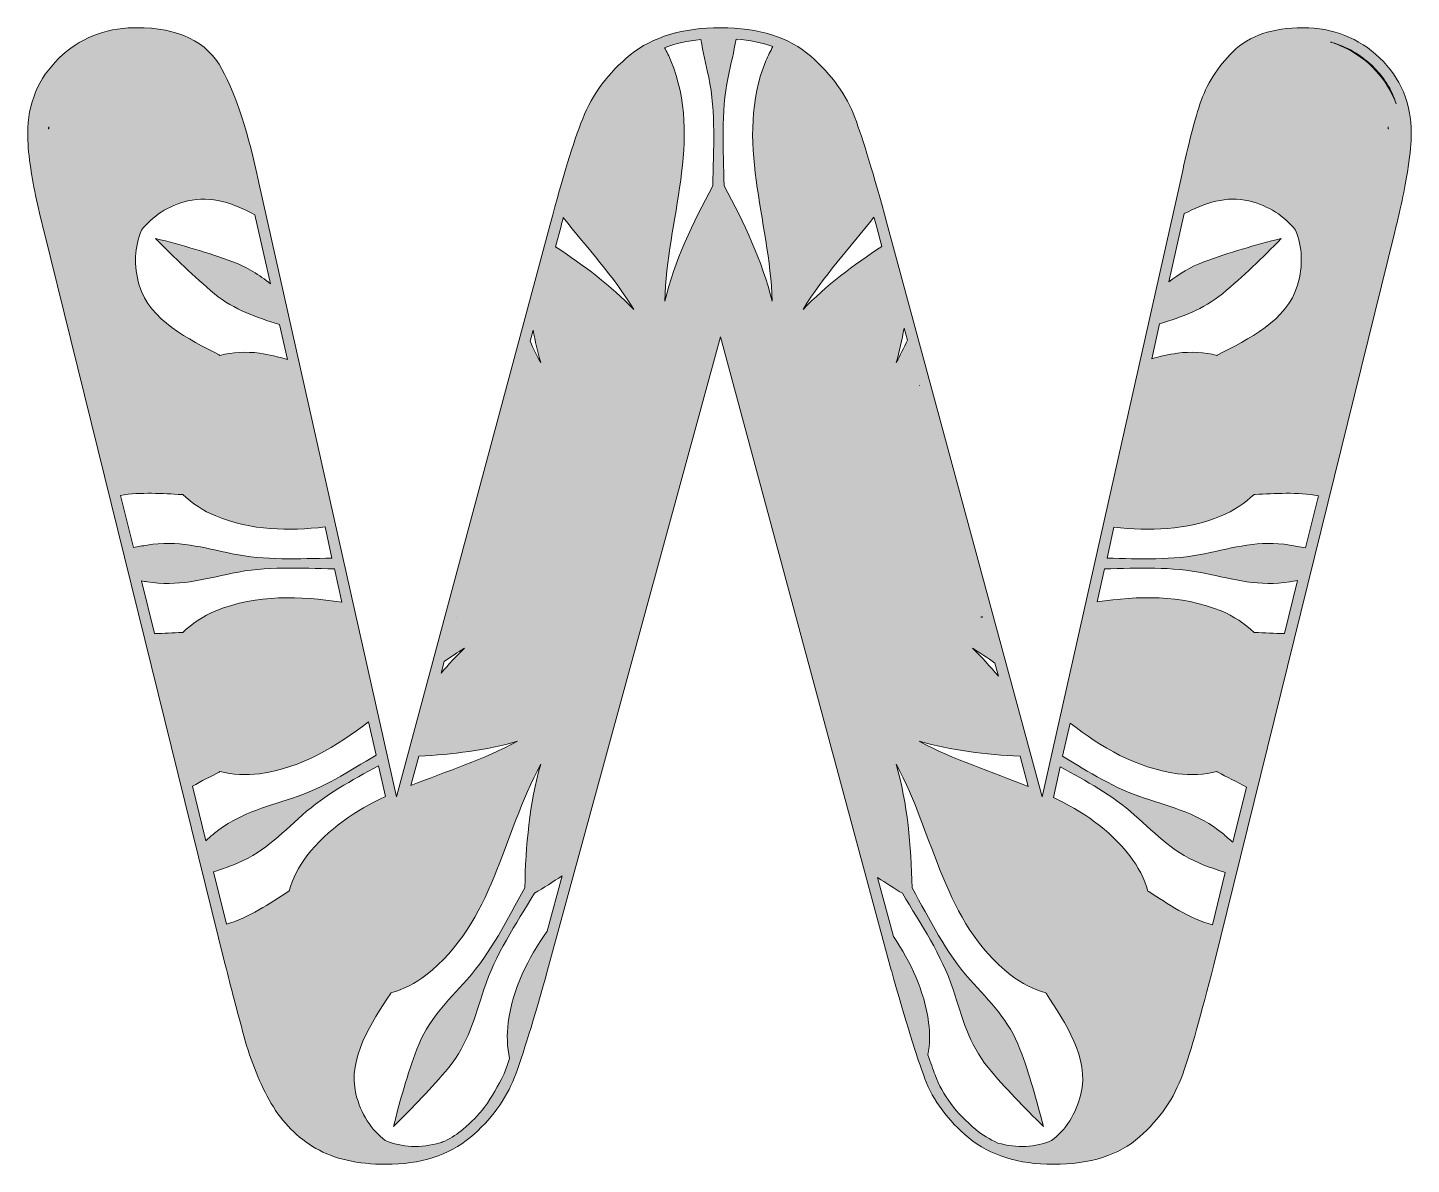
# Model space of a CAD drawing. Extents: x 43 to 2536, y -3058 to -41.
# Drawn here: x 1602.7 to 2017.3, y -1460.2 to -1119.8 of the extents above; entities that cross this region are included whole.
import ezdxf

# ---------------------------------------------------------------- set-up
doc = ezdxf.new("R2010")
doc.units = 0
doc.header["$MEASUREMENT"] = 0
doc.layers.add('Layer 1', color=7, linetype='Continuous', lineweight=0)

msp = doc.modelspace()

# ---------------------------------------------------------------- hatches: boundary and pattern name
at = {"layer": 'Layer 1', "true_color": 0x04878f, "transparency": 33554687}
h = msp.add_hatch(color=136, dxfattribs=at)
h.dxf.hatch_style = 2
edge = h.paths.add_edge_path()
edge.add_spline(control_points=[(1996.26, -1125.3), (1995.21, -1124.82), (1994.15, -1124.43), (1993.08, -1124.11), (1993.14, -1124.12), (1993.19, -1124.13), (1993.25, -1124.15), (1993.28, -1124.16), (1993.32, -1124.17), (1993.36, -1124.18), (1997.89, -1125.46), (2001.95, -1127.78), (2005.49, -1131.15), (2008.99, -1134.47), (2011.39, -1138.24), (2012.72, -1142.55), (2009.88, -1135.31), (2004.82, -1129.18), (1996.26, -1125.3)], knot_values=[0, 0, 0, 0, 1, 1, 1, 2, 2, 2, 3, 3, 3, 4, 4, 4, 5, 5, 5, 6, 6, 6, 6], degree=3, periodic=0)
edge = h.paths.add_edge_path()
edge.add_spline(control_points=[(2010.29, -1149.51), (2010.33, -1149.7), (2010.38, -1149.9), (2010.43, -1150.09), (2010.38, -1150.08), (2010.35, -1150.05), (2010.32, -1150.04), (2010.31, -1149.86), (2010.3, -1149.68), (2010.29, -1149.51)], knot_values=[0, 0, 0, 0, 1, 1, 1, 2, 2, 2, 3, 3, 3, 3], degree=3, periodic=0)
edge = h.paths.add_edge_path()
edge.add_spline(control_points=[(1955.13, -1189.92), (1951.11, -1191.42), (1947.76, -1193.51), (1944.64, -1195.91), (1944.64, -1195.91), (1949.23, -1175.48), (1949.23, -1175.48), (1955.34, -1172.26), (1961.97, -1170.05), (1968.61, -1171.67), (1974.53, -1173.12), (1979.3, -1176.21), (1982.55, -1180.45), (1984.6, -1185.39), (1984.89, -1191.06), (1983.18, -1196.91), (1980.07, -1207.53), (1968.28, -1213.16), (1959.25, -1217.75), (1959.14, -1217.79), (1959.1, -1217.87), (1959.01, -1217.93), (1955.24, -1216.99), (1951.23, -1216.74), (1947.2, -1217.28), (1944.52, -1217.65), (1941.95, -1218.24), (1939.47, -1218.98), (1939.47, -1218.98), (1941.82, -1208.5), (1941.82, -1208.5), (1948.57, -1206.35), (1954.85, -1204.23), (1960.64, -1199.46), (1966.86, -1194.34), (1972.64, -1188.71), (1978.27, -1182.91), (1970.44, -1184.91), (1962.68, -1187.09), (1955.13, -1189.92)], knot_values=[0, 0, 0, 0, 1, 1, 1, 2, 2, 2, 3, 3, 3, 4, 4, 4, 5, 5, 5, 6, 6, 6, 7, 7, 7, 8, 8, 8, 9, 9, 9, 10, 10, 10, 11, 11, 11, 12, 12, 12, 13, 13, 13, 13], degree=3, periodic=0)
edge = h.paths.add_edge_path()
edge.add_spline(control_points=[(1980.82, -1274.75), (1971.78, -1273.24), (1964.09, -1275.51), (1955.34, -1277.33), (1945.65, -1279.35), (1935.89, -1278.87), (1926.09, -1278.65), (1926.09, -1278.65), (1928.16, -1269.39), (1928.16, -1269.39), (1938.92, -1270.55), (1949.62, -1270.36), (1960.25, -1266.03), (1964.04, -1264.5), (1967.37, -1262.25), (1970.17, -1259.56), (1970.28, -1259.57), (1970.35, -1259.61), (1970.46, -1259.61), (1976.32, -1259.29), (1983.16, -1258.83), (1989.43, -1259.97), (1989.43, -1259.97), (1985.56, -1275.62), (1985.56, -1275.62), (1983.98, -1275.31), (1982.4, -1275.01), (1980.82, -1274.75)], knot_values=[0, 0, 0, 0, 1, 1, 1, 2, 2, 2, 3, 3, 3, 4, 4, 4, 5, 5, 5, 6, 6, 6, 7, 7, 7, 8, 8, 8, 9, 9, 9, 9], degree=3, periodic=0)
edge = h.paths.add_edge_path()
edge.add_spline(control_points=[(1970.46, -1300.9), (1970.35, -1300.9), (1970.28, -1300.94), (1970.17, -1300.95), (1967.37, -1298.26), (1964.04, -1296.01), (1960.25, -1294.48), (1947.97, -1289.47), (1935.59, -1290), (1923.15, -1291.74), (1923.15, -1291.74), (1925.36, -1281.88), (1925.36, -1281.88), (1935.41, -1281.66), (1945.41, -1281.11), (1955.34, -1283.18), (1964.09, -1285), (1971.78, -1287.27), (1980.82, -1285.76), (1981.6, -1285.63), (1982.38, -1285.49), (1983.15, -1285.35), (1983.15, -1285.35), (1979.22, -1301.26), (1979.22, -1301.26), (1976.19, -1301.22), (1973.22, -1301.05), (1970.46, -1300.9)], knot_values=[0, 0, 0, 0, 1, 1, 1, 2, 2, 2, 3, 3, 3, 4, 4, 4, 5, 5, 5, 6, 6, 6, 7, 7, 7, 8, 8, 8, 9, 9, 9, 9], degree=3, periodic=0)
edge = h.paths.add_edge_path()
edge.add_spline(control_points=[(1960.64, -1361.05), (1953.57, -1355.23), (1945.78, -1353.35), (1937.29, -1350.55), (1928.44, -1347.63), (1920.66, -1342.78), (1912.78, -1337.97), (1912.78, -1337.97), (1915.01, -1328.06), (1915.01, -1328.06), (1924.52, -1335.35), (1934.63, -1341.49), (1947.2, -1343.22), (1951.23, -1343.77), (1955.24, -1343.52), (1959.01, -1342.58), (1959.1, -1342.64), (1959.14, -1342.72), (1959.25, -1342.76), (1961.97, -1344.14), (1964.93, -1345.62), (1967.84, -1347.3), (1967.84, -1347.3), (1963.77, -1363.74), (1963.77, -1363.74), (1962.74, -1362.83), (1961.7, -1361.93), (1960.64, -1361.05)], knot_values=[0, 0, 0, 0, 1, 1, 1, 2, 2, 2, 3, 3, 3, 4, 4, 4, 5, 5, 5, 6, 6, 6, 7, 7, 7, 8, 8, 8, 9, 9, 9, 9], degree=3, periodic=0)
edge = h.paths.add_edge_path()
edge.add_spline(control_points=[(1938.6, -1378.52), (1938.5, -1378.46), (1938.4, -1378.42), (1938.31, -1378.37), (1937.23, -1374.66), (1935.46, -1371.07), (1932.97, -1367.86), (1926.68, -1359.76), (1918.69, -1354.49), (1910.01, -1350.33), (1910.01, -1350.33), (1912.07, -1341.15), (1912.07, -1341.15), (1919.88, -1345.4), (1927.66, -1349.63), (1934.36, -1355.62), (1941.02, -1361.56), (1946.55, -1367.38), (1955.13, -1370.59), (1957.25, -1371.38), (1959.38, -1372.12), (1961.53, -1372.82), (1961.53, -1372.82), (1957.66, -1388.48), (1957.66, -1388.48), (1950.76, -1386.61), (1944.18, -1382.16), (1938.6, -1378.52)], knot_values=[0, 0, 0, 0, 1, 1, 1, 2, 2, 2, 3, 3, 3, 4, 4, 4, 5, 5, 5, 6, 6, 6, 7, 7, 7, 8, 8, 8, 9, 9, 9, 9], degree=3, periodic=0)
edge = h.paths.add_edge_path()
edge.add_spline(control_points=[(1864.78, -1379.04), (1870.38, -1388.43), (1876.52, -1397.4), (1879.98, -1407.86), (1882.77, -1416.35), (1884.66, -1424.14), (1890.48, -1431.21), (1895.6, -1437.43), (1901.23, -1443.21), (1907.03, -1448.85), (1905.03, -1441.01), (1902.84, -1433.25), (1900.02, -1425.7), (1896.81, -1417.12), (1890.99, -1411.59), (1885.05, -1404.93), (1877.71, -1396.72), (1873.02, -1386.9), (1867.68, -1377.37), (1867.43, -1364.87), (1866.29, -1352.14), (1862.94, -1340.41), (1874.49, -1361.68), (1877.1, -1387.87), (1897.29, -1403.54), (1900.49, -1406.03), (1904.08, -1407.8), (1907.8, -1408.88), (1907.85, -1408.97), (1907.89, -1409.07), (1907.95, -1409.17), (1913.48, -1417.66), (1920.89, -1428.43), (1918.27, -1439.18), (1916.81, -1445.11), (1913.73, -1449.87), (1909.48, -1453.12), (1904.66, -1455.13), (1899.13, -1455.44), (1893.42, -1453.85), (1890.97, -1452.77), (1888.75, -1451.42), (1886.77, -1449.78), (1880.93, -1444.94), (1876.84, -1439.45), (1874.58, -1433.44), (1873.94, -1431.76), (1873.24, -1429.74), (1872.46, -1427.4), (1873.01, -1424.28), (1873.1, -1421.03), (1872.65, -1417.77), (1871.31, -1407.99), (1867.28, -1399.7), (1862.13, -1392.02), (1862.13, -1392.02), (1857.37, -1374.36), (1857.37, -1374.36), (1859.81, -1375.97), (1862.29, -1377.53), (1864.78, -1379.04)], knot_values=[0, 0, 0, 0, 1, 1, 1, 2, 2, 2, 3, 3, 3, 4, 4, 4, 5, 5, 5, 6, 6, 6, 7, 7, 7, 8, 8, 8, 9, 9, 9, 10, 10, 10, 11, 11, 11, 12, 12, 12, 13, 13, 13, 14, 14, 14, 15, 15, 15, 16, 16, 16, 17, 17, 17, 18, 18, 18, 19, 19, 19, 20, 20, 20, 20], degree=3, periodic=0)
edge = h.paths.add_edge_path()
edge.add_spline(control_points=[(1749.53, -1333.51), (1739.43, -1338.99), (1728.22, -1342.47), (1717.56, -1346.76), (1717.56, -1346.76), (1719.91, -1337.98), (1719.91, -1337.98), (1730.01, -1337.46), (1740.09, -1336.21), (1749.53, -1333.51)], knot_values=[0, 0, 0, 0, 1, 1, 1, 2, 2, 2, 3, 3, 3, 3], degree=3, periodic=0)
edge = h.paths.add_edge_path()
edge.add_spline(control_points=[(1756.43, -1220.1), (1755.29, -1218.01), (1754.25, -1215.88), (1753.27, -1213.72), (1753.27, -1213.72), (1754.17, -1210.34), (1754.17, -1210.34), (1754.78, -1213.65), (1755.52, -1216.91), (1756.43, -1220.1)], knot_values=[0, 0, 0, 0, 1, 1, 1, 2, 2, 2, 3, 3, 3, 3], degree=3, periodic=0)
edge = h.paths.add_edge_path()
edge.add_spline(control_points=[(1806.76, -1134.6), (1809, -1145.38), (1808.16, -1156.23), (1808.01, -1167.15), (1801.96, -1178.15), (1796.56, -1189.8), (1793.6, -1201.68), (1794.19, -1177.44), (1805.12, -1153.4), (1795.46, -1129.69), (1794.91, -1128.33), (1794.26, -1127.03), (1793.54, -1125.79), (1796.79, -1124.55), (1800.43, -1123.72), (1804.43, -1123.32), (1805.05, -1127.01), (1805.95, -1130.7), (1806.76, -1134.6)], knot_values=[0, 0, 0, 0, 1, 1, 1, 2, 2, 2, 3, 3, 3, 4, 4, 4, 5, 5, 5, 6, 6, 6, 6], degree=3, periodic=0)
edge = h.paths.add_edge_path()
edge.add_spline(control_points=[(1825.77, -1201.68), (1822.81, -1189.8), (1817.41, -1178.15), (1811.35, -1167.15), (1811.2, -1156.23), (1810.36, -1145.38), (1812.6, -1134.6), (1813.42, -1130.66), (1814.33, -1126.94), (1814.95, -1123.21), (1819.04, -1123.53), (1822.74, -1124.28), (1826.02, -1125.46), (1825.22, -1126.8), (1824.51, -1128.21), (1823.91, -1129.69), (1814.24, -1153.4), (1825.17, -1177.44), (1825.77, -1201.68)], knot_values=[0, 0, 0, 0, 1, 1, 1, 2, 2, 2, 3, 3, 3, 4, 4, 4, 5, 5, 5, 6, 6, 6, 6], degree=3, periodic=0)
edge = h.paths.add_edge_path()
edge.add_spline(control_points=[(1865.3, -1209.76), (1865.3, -1209.76), (1866.27, -1213.34), (1866.27, -1213.34), (1865.23, -1215.64), (1864.14, -1217.89), (1862.94, -1220.1), (1863.91, -1216.73), (1864.67, -1213.26), (1865.3, -1209.76)], knot_values=[0, 0, 0, 0, 1, 1, 1, 2, 2, 2, 3, 3, 3, 3], degree=3, periodic=0)
edge = h.paths.add_edge_path()
edge.add_spline(control_points=[(1900.05, -1338.01), (1900.05, -1338.01), (1902.49, -1347.03), (1902.49, -1347.03), (1891.62, -1342.61), (1880.15, -1339.11), (1869.84, -1333.51), (1879.46, -1336.26), (1889.75, -1337.51), (1900.05, -1338.01)], knot_values=[0, 0, 0, 0, 1, 1, 1, 2, 2, 2, 3, 3, 3, 3], degree=3, periodic=0)
edge = h.paths.add_edge_path()
edge.add_spline(control_points=[(1893.55, -1314.05), (1891.08, -1311.08), (1888.5, -1308.24), (1885.77, -1305.61), (1888.07, -1307.01), (1890.3, -1308.53), (1892.49, -1310.11), (1892.49, -1310.11), (1893.55, -1314.05), (1893.55, -1314.05)], knot_values=[0, 0, 0, 0, 1, 1, 1, 2, 2, 2, 3, 3, 3, 3], degree=3, periodic=0)
edge = h.paths.add_edge_path()
edge.add_spline(control_points=[(1888.75, -1296.32), (1888.59, -1296.32), (1888.42, -1296.33), (1888.26, -1296.34), (1888.41, -1296.3), (1888.57, -1296.25), (1888.72, -1296.22), (1888.72, -1296.22), (1888.75, -1296.32), (1888.75, -1296.32)], knot_values=[0, 0, 0, 0, 1, 1, 1, 2, 2, 2, 3, 3, 3, 3], degree=3, periodic=0)
edge = h.paths.add_edge_path()
edge.add_spline(control_points=[(1869.96, -1226.97), (1869.92, -1226.98), (1869.88, -1226.99), (1869.84, -1227), (1869.88, -1226.98), (1869.92, -1226.96), (1869.95, -1226.94), (1869.95, -1226.94), (1869.96, -1226.97), (1869.96, -1226.97)], knot_values=[0, 0, 0, 0, 1, 1, 1, 2, 2, 2, 3, 3, 3, 3], degree=3, periodic=0)
edge = h.paths.add_edge_path()
edge.add_spline(control_points=[(1857.02, -1179.22), (1857.02, -1179.22), (1858.67, -1185.3), (1858.67, -1185.3), (1850.11, -1190.85), (1841.92, -1197.03), (1835.04, -1204.17), (1841.07, -1194.28), (1849.13, -1185.61), (1856.28, -1176.49), (1856.52, -1177.38), (1856.77, -1178.29), (1857.02, -1179.22)], knot_values=[0, 0, 0, 0, 1, 1, 1, 2, 2, 2, 3, 3, 3, 4, 4, 4, 4], degree=3, periodic=0)
edge = h.paths.add_edge_path()
edge.add_spline(control_points=[(1763.2, -1176.64), (1770.32, -1185.71), (1778.32, -1194.33), (1784.33, -1204.17), (1777.5, -1197.08), (1769.37, -1190.93), (1760.86, -1185.41), (1760.86, -1185.41), (1762.53, -1179.2), (1762.53, -1179.2), (1762.76, -1178.33), (1762.98, -1177.48), (1763.2, -1176.64)], knot_values=[0, 0, 0, 0, 1, 1, 1, 2, 2, 2, 3, 3, 3, 4, 4, 4, 4], degree=3, periodic=0)
edge = h.paths.add_edge_path()
edge.add_spline(control_points=[(1731.09, -1296.33), (1731.1, -1296.33), (1731.1, -1296.33), (1731.11, -1296.34), (1731.1, -1296.34), (1731.09, -1296.34), (1731.09, -1296.34), (1731.09, -1296.34), (1731.09, -1296.33), (1731.09, -1296.33)], knot_values=[0, 0, 0, 0, 1, 1, 1, 2, 2, 2, 3, 3, 3, 3], degree=3, periodic=0)
edge = h.paths.add_edge_path()
edge.add_spline(control_points=[(1727.51, -1309.65), (1729.5, -1308.24), (1731.52, -1306.87), (1733.6, -1305.61), (1731.15, -1307.97), (1728.82, -1310.49), (1726.58, -1313.12), (1726.58, -1313.12), (1727.51, -1309.65), (1727.51, -1309.65)], knot_values=[0, 0, 0, 0, 1, 1, 1, 2, 2, 2, 3, 3, 3, 3], degree=3, periodic=0)
edge = h.paths.add_edge_path()
edge.add_spline(control_points=[(1664.23, -1370.59), (1672.81, -1367.38), (1678.34, -1361.56), (1685.01, -1355.62), (1691.87, -1349.49), (1699.86, -1345.2), (1707.86, -1340.85), (1707.86, -1340.85), (1709.92, -1350.06), (1709.92, -1350.06), (1701.02, -1354.26), (1692.82, -1359.58), (1686.4, -1367.86), (1683.91, -1371.07), (1682.14, -1374.66), (1681.06, -1378.37), (1680.96, -1378.42), (1680.87, -1378.46), (1680.77, -1378.52), (1675.34, -1382.06), (1668.98, -1386.35), (1662.3, -1388.31), (1662.3, -1388.31), (1658.42, -1372.63), (1658.42, -1372.63), (1660.37, -1371.99), (1662.31, -1371.31), (1664.23, -1370.59)], knot_values=[0, 0, 0, 0, 1, 1, 1, 2, 2, 2, 3, 3, 3, 4, 4, 4, 5, 5, 5, 6, 6, 6, 7, 7, 7, 8, 8, 8, 9, 9, 9, 9], degree=3, periodic=0)
edge = h.paths.add_edge_path()
edge.add_spline(control_points=[(1660.12, -1342.76), (1660.22, -1342.72), (1660.27, -1342.64), (1660.35, -1342.58), (1664.13, -1343.52), (1668.14, -1343.77), (1672.17, -1343.22), (1684.97, -1341.46), (1695.22, -1335.12), (1704.89, -1327.65), (1704.89, -1327.65), (1707.13, -1337.63), (1707.13, -1337.63), (1699.07, -1342.55), (1691.14, -1347.56), (1682.07, -1350.55), (1673.59, -1353.35), (1665.8, -1355.23), (1658.73, -1361.05), (1657.84, -1361.78), (1656.98, -1362.54), (1656.11, -1363.29), (1656.11, -1363.29), (1652.08, -1346.98), (1652.08, -1346.98), (1654.81, -1345.44), (1657.57, -1344.05), (1660.12, -1342.76)], knot_values=[0, 0, 0, 0, 1, 1, 1, 2, 2, 2, 3, 3, 3, 4, 4, 4, 5, 5, 5, 6, 6, 6, 7, 7, 7, 8, 8, 8, 9, 9, 9, 9], degree=3, periodic=0)
edge = h.paths.add_edge_path()
edge.add_spline(control_points=[(1638.55, -1285.76), (1647.59, -1287.27), (1655.28, -1285), (1664.03, -1283.18), (1674.17, -1281.07), (1684.37, -1281.68), (1694.63, -1281.89), (1694.63, -1281.89), (1696.86, -1291.83), (1696.86, -1291.83), (1684.2, -1290.01), (1671.61, -1289.39), (1659.11, -1294.48), (1655.33, -1296.01), (1652, -1298.26), (1649.2, -1300.95), (1649.09, -1300.94), (1649.01, -1300.9), (1648.91, -1300.9), (1646.34, -1301.04), (1643.59, -1301.2), (1640.78, -1301.26), (1640.78, -1301.26), (1636.87, -1285.47), (1636.87, -1285.47), (1637.43, -1285.57), (1637.99, -1285.67), (1638.55, -1285.76)], knot_values=[0, 0, 0, 0, 1, 1, 1, 2, 2, 2, 3, 3, 3, 4, 4, 4, 5, 5, 5, 6, 6, 6, 7, 7, 7, 8, 8, 8, 9, 9, 9, 9], degree=3, periodic=0)
edge = h.paths.add_edge_path()
edge.add_spline(control_points=[(1648.91, -1259.61), (1649.01, -1259.61), (1649.09, -1259.57), (1649.2, -1259.56), (1652, -1262.25), (1655.33, -1264.5), (1659.11, -1266.03), (1669.95, -1270.44), (1680.86, -1270.56), (1691.82, -1269.32), (1691.82, -1269.32), (1693.9, -1278.63), (1693.9, -1278.63), (1683.89, -1278.85), (1673.93, -1279.39), (1664.03, -1277.33), (1655.28, -1275.51), (1647.59, -1273.24), (1638.55, -1274.75), (1637.16, -1274.98), (1635.79, -1275.23), (1634.41, -1275.5), (1634.41, -1275.5), (1630.54, -1259.85), (1630.54, -1259.85), (1636.64, -1258.85), (1643.23, -1259.3), (1648.91, -1259.61)], knot_values=[0, 0, 0, 0, 1, 1, 1, 2, 2, 2, 3, 3, 3, 4, 4, 4, 5, 5, 5, 6, 6, 6, 7, 7, 7, 8, 8, 8, 9, 9, 9, 9], degree=3, periodic=0)
edge = h.paths.add_edge_path()
edge.add_spline(control_points=[(1609.08, -1149.51), (1609.07, -1149.68), (1609.06, -1149.86), (1609.05, -1150.04), (1609.01, -1150.05), (1608.98, -1150.08), (1608.94, -1150.09), (1608.98, -1149.9), (1609.04, -1149.7), (1609.08, -1149.51)], knot_values=[0, 0, 0, 0, 1, 1, 1, 2, 2, 2, 3, 3, 3, 3], degree=3, periodic=0)
edge = h.paths.add_edge_path()
edge.add_spline(control_points=[(1658.73, -1199.46), (1664.71, -1204.38), (1671.22, -1206.49), (1678.22, -1208.72), (1678.22, -1208.72), (1680.57, -1219.18), (1680.57, -1219.18), (1677.88, -1218.34), (1675.1, -1217.69), (1672.17, -1217.28), (1668.14, -1216.74), (1664.13, -1216.99), (1660.35, -1217.93), (1660.27, -1217.87), (1660.22, -1217.79), (1660.12, -1217.75), (1651.08, -1213.16), (1639.29, -1207.53), (1636.19, -1196.91), (1634.47, -1191.06), (1634.77, -1185.39), (1636.81, -1180.45), (1640.07, -1176.21), (1644.83, -1173.12), (1650.76, -1171.67), (1657.65, -1169.99), (1664.55, -1172.43), (1670.85, -1175.86), (1670.85, -1175.86), (1675.48, -1196.5), (1675.48, -1196.5), (1672.15, -1193.85), (1668.59, -1191.55), (1664.23, -1189.92), (1656.69, -1187.09), (1648.93, -1184.91), (1641.09, -1182.91), (1646.73, -1188.71), (1652.51, -1194.34), (1658.73, -1199.46)], knot_values=[0, 0, 0, 0, 1, 1, 1, 2, 2, 2, 3, 3, 3, 4, 4, 4, 5, 5, 5, 6, 6, 6, 7, 7, 7, 8, 8, 8, 9, 9, 9, 10, 10, 10, 11, 11, 11, 12, 12, 12, 13, 13, 13, 13], degree=3, periodic=0)
edge = h.paths.add_edge_path()
edge.add_spline(control_points=[(1746.71, -1417.77), (1746.21, -1421.44), (1746.39, -1425.08), (1747.13, -1428.55), (1746.56, -1430.2), (1746.03, -1431.69), (1745.54, -1432.99), (1745.5, -1433.1), (1745.45, -1433.2), (1745.41, -1433.3), (1743.72, -1436.58), (1741.85, -1440), (1739.64, -1443.13), (1737.8, -1445.43), (1735.67, -1447.62), (1733.22, -1449.67), (1731.55, -1451.08), (1729.7, -1452.27), (1727.69, -1453.27), (1727.25, -1453.44), (1726.81, -1453.61), (1726.34, -1453.75), (1720.49, -1455.46), (1714.82, -1455.17), (1709.88, -1453.12), (1705.64, -1449.87), (1702.55, -1445.11), (1701.1, -1439.18), (1698.48, -1428.43), (1705.88, -1417.66), (1711.41, -1409.17), (1711.48, -1409.07), (1711.52, -1408.97), (1711.56, -1408.88), (1715.28, -1407.8), (1718.87, -1406.03), (1722.07, -1403.54), (1742.26, -1387.87), (1744.88, -1361.68), (1756.43, -1340.41), (1753.07, -1352.14), (1751.94, -1364.87), (1751.68, -1377.37), (1746.35, -1386.9), (1741.66, -1396.72), (1734.32, -1404.93), (1728.38, -1411.59), (1722.56, -1417.12), (1719.35, -1425.7), (1716.52, -1433.25), (1714.33, -1441.01), (1712.34, -1448.85), (1718.14, -1443.21), (1723.77, -1437.43), (1728.89, -1431.21), (1734.71, -1424.14), (1736.59, -1416.35), (1739.38, -1407.86), (1742.84, -1397.4), (1748.99, -1388.43), (1754.58, -1379.04), (1757.37, -1377.35), (1760.14, -1375.6), (1762.87, -1373.79), (1762.87, -1373.79), (1758.33, -1390.42), (1758.33, -1390.42), (1752.65, -1398.55), (1748.15, -1407.31), (1746.71, -1417.77)], knot_values=[0, 0, 0, 0, 1, 1, 1, 2, 2, 2, 3, 3, 3, 4, 4, 4, 5, 5, 5, 6, 6, 6, 7, 7, 7, 8, 8, 8, 9, 9, 9, 10, 10, 10, 11, 11, 11, 12, 12, 12, 13, 13, 13, 14, 14, 14, 15, 15, 15, 16, 16, 16, 17, 17, 17, 18, 18, 18, 19, 19, 19, 20, 20, 20, 21, 21, 21, 22, 22, 22, 23, 23, 23, 23], degree=3, periodic=0)
edge = h.paths.add_edge_path()
edge.add_spline(control_points=[(2007.74, -1128.79), (2001.49, -1122.86), (1993.8, -1119.82), (1984.88, -1119.78), (1984.88, -1119.78), (1984.71, -1119.78), (1984.71, -1119.78), (1975.71, -1119.78), (1968.7, -1122.18), (1963.88, -1126.92), (1959.19, -1131.53), (1955.84, -1136.84), (1953.92, -1142.69), (1952.05, -1148.35), (1950.06, -1156.27), (1947.98, -1166.2), (1947.98, -1166.2), (1906.71, -1350.18), (1906.71, -1350.18), (1906.71, -1350.18), (1860.16, -1178.37), (1860.16, -1178.37), (1856.18, -1163.73), (1852.94, -1153.06), (1850.55, -1146.64), (1848.1, -1140.04), (1843.65, -1133.87), (1837.32, -1128.3), (1830.89, -1122.65), (1821.8, -1119.78), (1810.33, -1119.78), (1799.02, -1119.78), (1789.93, -1122.52), (1783.28, -1127.93), (1776.72, -1133.28), (1771.91, -1139.72), (1769.01, -1147.05), (1766.18, -1154.19), (1762.94, -1164.72), (1759.38, -1178.37), (1759.38, -1178.37), (1713.28, -1350.15), (1713.28, -1350.15), (1713.28, -1350.15), (1672.03, -1166.22), (1672.03, -1166.22), (1668.9, -1151.46), (1665.17, -1140.03), (1660.96, -1132.2), (1656.52, -1123.96), (1647.89, -1119.78), (1635.29, -1119.78), (1635.02, -1119.78), (1634.75, -1119.78), (1634.48, -1119.79), (1625.68, -1119.97), (1618.16, -1123.03), (1612.13, -1128.92), (1605.9, -1134.99), (1602.75, -1142.56), (1602.75, -1151.43), (1602.75, -1154.08), (1603, -1157.2), (1603.51, -1160.8), (1604.29, -1166.41), (1605.68, -1173.16), (1607.68, -1180.96), (1607.68, -1180.96), (1661.96, -1400.49), (1661.96, -1400.49), (1663.59, -1407.03), (1665.46, -1414.19), (1667.53, -1421.76), (1669.63, -1429.5), (1672.38, -1436.29), (1675.7, -1441.96), (1679.09, -1447.74), (1683.59, -1452.28), (1689.08, -1455.44), (1694.57, -1458.61), (1701.62, -1460.22), (1710.03, -1460.22), (1720.45, -1460.22), (1728.96, -1457.5), (1735.31, -1452.16), (1741.58, -1446.88), (1746.04, -1440.83), (1748.58, -1434.15), (1751.03, -1427.69), (1754.37, -1416.9), (1758.52, -1402.08), (1758.52, -1402.08), (1810.33, -1212.36), (1810.33, -1212.36), (1810.33, -1212.36), (1861.47, -1402.07), (1861.47, -1402.07), (1861.47, -1402.07), (1861.48, -1402.1), (1861.48, -1402.1), (1865.77, -1417.34), (1869.15, -1428.28), (1871.53, -1434.58), (1873.99, -1441.13), (1878.42, -1447.09), (1884.69, -1452.28), (1891.05, -1457.54), (1899.55, -1460.22), (1909.97, -1460.22), (1921.01, -1460.22), (1929.71, -1457.46), (1935.85, -1452.02), (1941.89, -1446.67), (1946.23, -1440.35), (1948.76, -1433.23), (1951.21, -1426.32), (1954.33, -1415.3), (1958.04, -1400.49), (1958.04, -1400.49), (2012.31, -1180.95), (2012.31, -1180.95), (2014.19, -1173.23), (2015.53, -1166.77), (2016.33, -1161.49), (2016.95, -1157.47), (2017.25, -1154.14), (2017.25, -1151.43), (2017.25, -1142.42), (2014.05, -1134.8), (2007.74, -1128.79)], knot_values=[0, 0, 0, 0, 1, 1, 1, 2, 2, 2, 3, 3, 3, 4, 4, 4, 5, 5, 5, 6, 6, 6, 7, 7, 7, 8, 8, 8, 9, 9, 9, 10, 10, 10, 11, 11, 11, 12, 12, 12, 13, 13, 13, 14, 14, 14, 15, 15, 15, 16, 16, 16, 17, 17, 17, 18, 18, 18, 19, 19, 19, 20, 20, 20, 21, 21, 21, 22, 22, 22, 23, 23, 23, 24, 24, 24, 25, 25, 25, 26, 26, 26, 27, 27, 27, 28, 28, 28, 29, 29, 29, 30, 30, 30, 31, 31, 31, 32, 32, 32, 33, 33, 33, 34, 34, 34, 35, 35, 35, 36, 36, 36, 37, 37, 37, 38, 38, 38, 39, 39, 39, 40, 40, 40, 41, 41, 41, 42, 42, 42, 43, 43, 43, 43], degree=3, periodic=0)

# ---------------------------------------------------------------- linework, layer by layer
at = {"layer": 'Layer 1'}
for points, knots in [([(2007.74, -1128.79), (2001.49, -1122.86), (1993.8, -1119.82), (1984.88, -1119.78), (1984.88, -1119.78), (1984.71, -1119.78), (1984.71, -1119.78), (1975.71, -1119.78), (1968.7, -1122.18), (1963.88, -1126.92), (1959.19, -1131.53), (1955.84, -1136.84), (1953.92, -1142.69), (1952.05, -1148.35), (1950.06, -1156.27), (1947.98, -1166.2), (1947.98, -1166.2), (1906.71, -1350.18), (1906.71, -1350.18), (1906.71, -1350.18), (1860.16, -1178.37), (1860.16, -1178.37), (1856.18, -1163.73), (1852.94, -1153.06), (1850.55, -1146.64), (1848.1, -1140.04), (1843.65, -1133.87), (1837.32, -1128.3), (1830.89, -1122.65), (1821.8, -1119.78), (1810.33, -1119.78), (1799.02, -1119.78), (1789.93, -1122.52), (1783.28, -1127.93), (1776.72, -1133.28), (1771.91, -1139.72), (1769.01, -1147.05), (1766.18, -1154.19), (1762.94, -1164.72), (1759.38, -1178.37), (1759.38, -1178.37), (1713.28, -1350.15), (1713.28, -1350.15), (1713.28, -1350.15), (1672.03, -1166.22), (1672.03, -1166.22), (1668.9, -1151.46), (1665.17, -1140.03), (1660.96, -1132.2), (1656.52, -1123.96), (1647.89, -1119.78), (1635.29, -1119.78), (1635.02, -1119.78), (1634.75, -1119.78), (1634.48, -1119.79), (1625.68, -1119.97), (1618.16, -1123.03), (1612.13, -1128.92), (1605.9, -1134.99), (1602.75, -1142.56), (1602.75, -1151.43), (1602.75, -1154.08), (1603, -1157.2), (1603.51, -1160.8), (1604.29, -1166.41), (1605.68, -1173.16), (1607.68, -1180.96), (1607.68, -1180.96), (1661.96, -1400.49), (1661.96, -1400.49), (1663.59, -1407.03), (1665.46, -1414.19), (1667.53, -1421.76), (1669.63, -1429.5), (1672.38, -1436.29), (1675.7, -1441.96), (1679.09, -1447.74), (1683.59, -1452.28), (1689.08, -1455.44), (1694.57, -1458.61), (1701.62, -1460.22), (1710.03, -1460.22), (1720.45, -1460.22), (1728.96, -1457.5), (1735.31, -1452.16), (1741.58, -1446.88), (1746.04, -1440.83), (1748.58, -1434.15), (1751.03, -1427.69), (1754.37, -1416.9), (1758.52, -1402.08), (1758.52, -1402.08), (1810.33, -1212.36), (1810.33, -1212.36), (1810.33, -1212.36), (1861.47, -1402.07), (1861.47, -1402.07), (1861.47, -1402.07), (1861.48, -1402.1), (1861.48, -1402.1), (1865.77, -1417.34), (1869.15, -1428.28), (1871.53, -1434.58), (1873.99, -1441.13), (1878.42, -1447.09), (1884.69, -1452.28), (1891.05, -1457.54), (1899.55, -1460.22), (1909.97, -1460.22), (1921.01, -1460.22), (1929.71, -1457.46), (1935.85, -1452.02), (1941.89, -1446.67), (1946.23, -1440.35), (1948.76, -1433.23), (1951.21, -1426.32), (1954.33, -1415.3), (1958.04, -1400.49), (1958.04, -1400.49), (2012.31, -1180.95), (2012.31, -1180.95), (2014.19, -1173.23), (2015.53, -1166.77), (2016.33, -1161.49), (2016.95, -1157.47), (2017.25, -1154.14), (2017.25, -1151.43), (2017.25, -1142.42), (2014.05, -1134.8), (2007.74, -1128.79)], [0, 0, 0, 0, 1, 1, 1, 2, 2, 2, 3, 3, 3, 4, 4, 4, 5, 5, 5, 6, 6, 6, 7, 7, 7, 8, 8, 8, 9, 9, 9, 10, 10, 10, 11, 11, 11, 12, 12, 12, 13, 13, 13, 14, 14, 14, 15, 15, 15, 16, 16, 16, 17, 17, 17, 18, 18, 18, 19, 19, 19, 20, 20, 20, 21, 21, 21, 22, 22, 22, 23, 23, 23, 24, 24, 24, 25, 25, 25, 26, 26, 26, 27, 27, 27, 28, 28, 28, 29, 29, 29, 30, 30, 30, 31, 31, 31, 32, 32, 32, 33, 33, 33, 34, 34, 34, 35, 35, 35, 36, 36, 36, 37, 37, 37, 38, 38, 38, 39, 39, 39, 40, 40, 40, 41, 41, 41, 42, 42, 42, 43, 43, 43, 43]), ([(1825.77, -1201.68), (1822.81, -1189.8), (1817.41, -1178.15), (1811.35, -1167.15), (1811.2, -1156.23), (1810.36, -1145.38), (1812.6, -1134.6), (1813.42, -1130.66), (1814.33, -1126.94), (1814.95, -1123.21), (1819.04, -1123.53), (1822.74, -1124.28), (1826.02, -1125.46), (1825.22, -1126.8), (1824.51, -1128.21), (1823.91, -1129.69), (1814.24, -1153.4), (1825.17, -1177.44), (1825.77, -1201.68)], [0, 0, 0, 0, 1, 1, 1, 2, 2, 2, 3, 3, 3, 4, 4, 4, 5, 5, 5, 6, 6, 6, 6]), ([(1806.76, -1134.6), (1809, -1145.38), (1808.16, -1156.23), (1808.01, -1167.15), (1801.96, -1178.15), (1796.56, -1189.8), (1793.6, -1201.68), (1794.19, -1177.44), (1805.12, -1153.4), (1795.46, -1129.69), (1794.91, -1128.33), (1794.26, -1127.03), (1793.54, -1125.79), (1796.79, -1124.55), (1800.43, -1123.72), (1804.43, -1123.32), (1805.05, -1127.01), (1805.95, -1130.7), (1806.76, -1134.6)], [0, 0, 0, 0, 1, 1, 1, 2, 2, 2, 3, 3, 3, 4, 4, 4, 5, 5, 5, 6, 6, 6, 6]), ([(1996.26, -1125.3), (1995.21, -1124.82), (1994.15, -1124.43), (1993.08, -1124.11), (1993.14, -1124.12), (1993.19, -1124.13), (1993.25, -1124.15), (1993.28, -1124.16), (1993.32, -1124.17), (1993.36, -1124.18), (1997.89, -1125.46), (2001.95, -1127.78), (2005.49, -1131.15), (2008.99, -1134.47), (2011.39, -1138.24), (2012.72, -1142.55), (2009.88, -1135.31), (2004.82, -1129.18), (1996.26, -1125.3)], [0, 0, 0, 0, 1, 1, 1, 2, 2, 2, 3, 3, 3, 4, 4, 4, 5, 5, 5, 6, 6, 6, 6]), ([(1609.08, -1149.51), (1609.07, -1149.68), (1609.06, -1149.86), (1609.05, -1150.04), (1609.01, -1150.05), (1608.98, -1150.08), (1608.94, -1150.09), (1608.98, -1149.9), (1609.04, -1149.7), (1609.08, -1149.51)], [0, 0, 0, 0, 1, 1, 1, 2, 2, 2, 3, 3, 3, 3]), ([(2010.29, -1149.51), (2010.33, -1149.7), (2010.38, -1149.9), (2010.43, -1150.09), (2010.38, -1150.08), (2010.35, -1150.05), (2010.32, -1150.04), (2010.31, -1149.86), (2010.3, -1149.68), (2010.29, -1149.51)], [0, 0, 0, 0, 1, 1, 1, 2, 2, 2, 3, 3, 3, 3]), ([(1658.73, -1199.46), (1664.71, -1204.38), (1671.22, -1206.49), (1678.22, -1208.72), (1678.22, -1208.72), (1680.57, -1219.18), (1680.57, -1219.18), (1677.88, -1218.34), (1675.1, -1217.69), (1672.17, -1217.28), (1668.14, -1216.74), (1664.13, -1216.99), (1660.35, -1217.93), (1660.27, -1217.87), (1660.22, -1217.79), (1660.12, -1217.75), (1651.08, -1213.16), (1639.29, -1207.53), (1636.19, -1196.91), (1634.47, -1191.06), (1634.77, -1185.39), (1636.81, -1180.45), (1640.07, -1176.21), (1644.83, -1173.12), (1650.76, -1171.67), (1657.65, -1169.99), (1664.55, -1172.43), (1670.85, -1175.86), (1670.85, -1175.86), (1675.48, -1196.5), (1675.48, -1196.5), (1672.15, -1193.85), (1668.59, -1191.55), (1664.23, -1189.92), (1656.69, -1187.09), (1648.93, -1184.91), (1641.09, -1182.91), (1646.73, -1188.71), (1652.51, -1194.34), (1658.73, -1199.46)], [0, 0, 0, 0, 1, 1, 1, 2, 2, 2, 3, 3, 3, 4, 4, 4, 5, 5, 5, 6, 6, 6, 7, 7, 7, 8, 8, 8, 9, 9, 9, 10, 10, 10, 11, 11, 11, 12, 12, 12, 13, 13, 13, 13]), ([(1955.13, -1189.92), (1951.11, -1191.42), (1947.76, -1193.51), (1944.64, -1195.91), (1944.64, -1195.91), (1949.23, -1175.48), (1949.23, -1175.48), (1955.34, -1172.26), (1961.97, -1170.05), (1968.61, -1171.67), (1974.53, -1173.12), (1979.3, -1176.21), (1982.55, -1180.45), (1984.6, -1185.39), (1984.89, -1191.06), (1983.18, -1196.91), (1980.07, -1207.53), (1968.28, -1213.16), (1959.25, -1217.75), (1959.14, -1217.79), (1959.1, -1217.87), (1959.01, -1217.93), (1955.24, -1216.99), (1951.23, -1216.74), (1947.2, -1217.28), (1944.52, -1217.65), (1941.95, -1218.24), (1939.47, -1218.98), (1939.47, -1218.98), (1941.82, -1208.5), (1941.82, -1208.5), (1948.57, -1206.35), (1954.85, -1204.23), (1960.64, -1199.46), (1966.86, -1194.34), (1972.64, -1188.71), (1978.27, -1182.91), (1970.44, -1184.91), (1962.68, -1187.09), (1955.13, -1189.92)], [0, 0, 0, 0, 1, 1, 1, 2, 2, 2, 3, 3, 3, 4, 4, 4, 5, 5, 5, 6, 6, 6, 7, 7, 7, 8, 8, 8, 9, 9, 9, 10, 10, 10, 11, 11, 11, 12, 12, 12, 13, 13, 13, 13]), ([(1763.2, -1176.64), (1770.32, -1185.71), (1778.32, -1194.33), (1784.33, -1204.17), (1777.5, -1197.08), (1769.37, -1190.93), (1760.86, -1185.41), (1760.86, -1185.41), (1762.53, -1179.2), (1762.53, -1179.2), (1762.76, -1178.33), (1762.98, -1177.48), (1763.2, -1176.64)], [0, 0, 0, 0, 1, 1, 1, 2, 2, 2, 3, 3, 3, 4, 4, 4, 4]), ([(1857.02, -1179.22), (1857.02, -1179.22), (1858.67, -1185.3), (1858.67, -1185.3), (1850.11, -1190.85), (1841.92, -1197.03), (1835.04, -1204.17), (1841.07, -1194.28), (1849.13, -1185.61), (1856.28, -1176.49), (1856.52, -1177.38), (1856.77, -1178.29), (1857.02, -1179.22)], [0, 0, 0, 0, 1, 1, 1, 2, 2, 2, 3, 3, 3, 4, 4, 4, 4]), ([(1865.3, -1209.76), (1865.3, -1209.76), (1866.27, -1213.34), (1866.27, -1213.34), (1865.23, -1215.64), (1864.14, -1217.89), (1862.94, -1220.1), (1863.91, -1216.73), (1864.67, -1213.26), (1865.3, -1209.76)], [0, 0, 0, 0, 1, 1, 1, 2, 2, 2, 3, 3, 3, 3]), ([(1756.43, -1220.1), (1755.29, -1218.01), (1754.25, -1215.88), (1753.27, -1213.72), (1753.27, -1213.72), (1754.17, -1210.34), (1754.17, -1210.34), (1754.78, -1213.65), (1755.52, -1216.91), (1756.43, -1220.1)], [0, 0, 0, 0, 1, 1, 1, 2, 2, 2, 3, 3, 3, 3]), ([(1869.96, -1226.97), (1869.92, -1226.98), (1869.88, -1226.99), (1869.84, -1227), (1869.88, -1226.98), (1869.92, -1226.96), (1869.95, -1226.94), (1869.95, -1226.94), (1869.96, -1226.97), (1869.96, -1226.97)], [0, 0, 0, 0, 1, 1, 1, 2, 2, 2, 3, 3, 3, 3]), ([(1648.91, -1259.61), (1649.01, -1259.61), (1649.09, -1259.57), (1649.2, -1259.56), (1652, -1262.25), (1655.33, -1264.5), (1659.11, -1266.03), (1669.95, -1270.44), (1680.86, -1270.56), (1691.82, -1269.32), (1691.82, -1269.32), (1693.9, -1278.63), (1693.9, -1278.63), (1683.89, -1278.85), (1673.93, -1279.39), (1664.03, -1277.33), (1655.28, -1275.51), (1647.59, -1273.24), (1638.55, -1274.75), (1637.16, -1274.98), (1635.79, -1275.23), (1634.41, -1275.5), (1634.41, -1275.5), (1630.54, -1259.85), (1630.54, -1259.85), (1636.64, -1258.85), (1643.23, -1259.3), (1648.91, -1259.61)], [0, 0, 0, 0, 1, 1, 1, 2, 2, 2, 3, 3, 3, 4, 4, 4, 5, 5, 5, 6, 6, 6, 7, 7, 7, 8, 8, 8, 9, 9, 9, 9]), ([(1980.82, -1274.75), (1971.78, -1273.24), (1964.09, -1275.51), (1955.34, -1277.33), (1945.65, -1279.35), (1935.89, -1278.87), (1926.09, -1278.65), (1926.09, -1278.65), (1928.16, -1269.39), (1928.16, -1269.39), (1938.92, -1270.55), (1949.62, -1270.36), (1960.25, -1266.03), (1964.04, -1264.5), (1967.37, -1262.25), (1970.17, -1259.56), (1970.28, -1259.57), (1970.35, -1259.61), (1970.46, -1259.61), (1976.32, -1259.29), (1983.16, -1258.83), (1989.43, -1259.97), (1989.43, -1259.97), (1985.56, -1275.62), (1985.56, -1275.62), (1983.98, -1275.31), (1982.4, -1275.01), (1980.82, -1274.75)], [0, 0, 0, 0, 1, 1, 1, 2, 2, 2, 3, 3, 3, 4, 4, 4, 5, 5, 5, 6, 6, 6, 7, 7, 7, 8, 8, 8, 9, 9, 9, 9]), ([(1638.55, -1285.76), (1647.59, -1287.27), (1655.28, -1285), (1664.03, -1283.18), (1674.17, -1281.07), (1684.37, -1281.68), (1694.63, -1281.89), (1694.63, -1281.89), (1696.86, -1291.83), (1696.86, -1291.83), (1684.2, -1290.01), (1671.61, -1289.39), (1659.11, -1294.48), (1655.33, -1296.01), (1652, -1298.26), (1649.2, -1300.95), (1649.09, -1300.94), (1649.01, -1300.9), (1648.91, -1300.9), (1646.34, -1301.04), (1643.59, -1301.2), (1640.78, -1301.26), (1640.78, -1301.26), (1636.87, -1285.47), (1636.87, -1285.47), (1637.43, -1285.57), (1637.99, -1285.67), (1638.55, -1285.76)], [0, 0, 0, 0, 1, 1, 1, 2, 2, 2, 3, 3, 3, 4, 4, 4, 5, 5, 5, 6, 6, 6, 7, 7, 7, 8, 8, 8, 9, 9, 9, 9]), ([(1970.46, -1300.9), (1970.35, -1300.9), (1970.28, -1300.94), (1970.17, -1300.95), (1967.37, -1298.26), (1964.04, -1296.01), (1960.25, -1294.48), (1947.97, -1289.47), (1935.59, -1290), (1923.15, -1291.74), (1923.15, -1291.74), (1925.36, -1281.88), (1925.36, -1281.88), (1935.41, -1281.66), (1945.41, -1281.11), (1955.34, -1283.18), (1964.09, -1285), (1971.78, -1287.27), (1980.82, -1285.76), (1981.6, -1285.63), (1982.38, -1285.49), (1983.15, -1285.35), (1983.15, -1285.35), (1979.22, -1301.26), (1979.22, -1301.26), (1976.19, -1301.22), (1973.22, -1301.05), (1970.46, -1300.9)], [0, 0, 0, 0, 1, 1, 1, 2, 2, 2, 3, 3, 3, 4, 4, 4, 5, 5, 5, 6, 6, 6, 7, 7, 7, 8, 8, 8, 9, 9, 9, 9]), ([(1731.09, -1296.33), (1731.1, -1296.33), (1731.1, -1296.33), (1731.11, -1296.34), (1731.1, -1296.34), (1731.09, -1296.34), (1731.09, -1296.34), (1731.09, -1296.34), (1731.09, -1296.33), (1731.09, -1296.33)], [0, 0, 0, 0, 1, 1, 1, 2, 2, 2, 3, 3, 3, 3]), ([(1888.75, -1296.32), (1888.59, -1296.32), (1888.42, -1296.33), (1888.26, -1296.34), (1888.41, -1296.3), (1888.57, -1296.25), (1888.72, -1296.22), (1888.72, -1296.22), (1888.75, -1296.32), (1888.75, -1296.32)], [0, 0, 0, 0, 1, 1, 1, 2, 2, 2, 3, 3, 3, 3]), ([(1727.51, -1309.65), (1729.5, -1308.24), (1731.52, -1306.87), (1733.6, -1305.61), (1731.15, -1307.97), (1728.82, -1310.49), (1726.58, -1313.12), (1726.58, -1313.12), (1727.51, -1309.65), (1727.51, -1309.65)], [0, 0, 0, 0, 1, 1, 1, 2, 2, 2, 3, 3, 3, 3]), ([(1893.55, -1314.05), (1891.08, -1311.08), (1888.5, -1308.24), (1885.77, -1305.61), (1888.07, -1307.01), (1890.3, -1308.53), (1892.49, -1310.11), (1892.49, -1310.11), (1893.55, -1314.05), (1893.55, -1314.05)], [0, 0, 0, 0, 1, 1, 1, 2, 2, 2, 3, 3, 3, 3]), ([(1660.12, -1342.76), (1660.22, -1342.72), (1660.27, -1342.64), (1660.35, -1342.58), (1664.13, -1343.52), (1668.14, -1343.77), (1672.17, -1343.22), (1684.97, -1341.46), (1695.22, -1335.12), (1704.89, -1327.65), (1704.89, -1327.65), (1707.13, -1337.63), (1707.13, -1337.63), (1699.07, -1342.55), (1691.14, -1347.56), (1682.07, -1350.55), (1673.59, -1353.35), (1665.8, -1355.23), (1658.73, -1361.05), (1657.84, -1361.78), (1656.98, -1362.54), (1656.11, -1363.29), (1656.11, -1363.29), (1652.08, -1346.98), (1652.08, -1346.98), (1654.81, -1345.44), (1657.57, -1344.05), (1660.12, -1342.76)], [0, 0, 0, 0, 1, 1, 1, 2, 2, 2, 3, 3, 3, 4, 4, 4, 5, 5, 5, 6, 6, 6, 7, 7, 7, 8, 8, 8, 9, 9, 9, 9]), ([(1960.64, -1361.05), (1953.57, -1355.23), (1945.78, -1353.35), (1937.29, -1350.55), (1928.44, -1347.63), (1920.66, -1342.78), (1912.78, -1337.97), (1912.78, -1337.97), (1915.01, -1328.06), (1915.01, -1328.06), (1924.52, -1335.35), (1934.63, -1341.49), (1947.2, -1343.22), (1951.23, -1343.77), (1955.24, -1343.52), (1959.01, -1342.58), (1959.1, -1342.64), (1959.14, -1342.72), (1959.25, -1342.76), (1961.97, -1344.14), (1964.93, -1345.62), (1967.84, -1347.3), (1967.84, -1347.3), (1963.77, -1363.74), (1963.77, -1363.74), (1962.74, -1362.83), (1961.7, -1361.93), (1960.64, -1361.05)], [0, 0, 0, 0, 1, 1, 1, 2, 2, 2, 3, 3, 3, 4, 4, 4, 5, 5, 5, 6, 6, 6, 7, 7, 7, 8, 8, 8, 9, 9, 9, 9]), ([(1749.53, -1333.51), (1739.43, -1338.99), (1728.22, -1342.47), (1717.56, -1346.76), (1717.56, -1346.76), (1719.91, -1337.98), (1719.91, -1337.98), (1730.01, -1337.46), (1740.09, -1336.21), (1749.53, -1333.51)], [0, 0, 0, 0, 1, 1, 1, 2, 2, 2, 3, 3, 3, 3]), ([(1900.05, -1338.01), (1900.05, -1338.01), (1902.49, -1347.03), (1902.49, -1347.03), (1891.62, -1342.61), (1880.15, -1339.11), (1869.84, -1333.51), (1879.46, -1336.26), (1889.75, -1337.51), (1900.05, -1338.01)], [0, 0, 0, 0, 1, 1, 1, 2, 2, 2, 3, 3, 3, 3]), ([(1664.23, -1370.59), (1672.81, -1367.38), (1678.34, -1361.56), (1685.01, -1355.62), (1691.87, -1349.49), (1699.86, -1345.2), (1707.86, -1340.85), (1707.86, -1340.85), (1709.92, -1350.06), (1709.92, -1350.06), (1701.02, -1354.26), (1692.82, -1359.58), (1686.4, -1367.86), (1683.91, -1371.07), (1682.14, -1374.66), (1681.06, -1378.37), (1680.96, -1378.42), (1680.87, -1378.46), (1680.77, -1378.52), (1675.34, -1382.06), (1668.98, -1386.35), (1662.3, -1388.31), (1662.3, -1388.31), (1658.42, -1372.63), (1658.42, -1372.63), (1660.37, -1371.99), (1662.31, -1371.31), (1664.23, -1370.59)], [0, 0, 0, 0, 1, 1, 1, 2, 2, 2, 3, 3, 3, 4, 4, 4, 5, 5, 5, 6, 6, 6, 7, 7, 7, 8, 8, 8, 9, 9, 9, 9]), ([(1746.71, -1417.77), (1746.21, -1421.44), (1746.39, -1425.08), (1747.13, -1428.55), (1746.56, -1430.2), (1746.03, -1431.69), (1745.54, -1432.99), (1745.5, -1433.1), (1745.45, -1433.2), (1745.41, -1433.3), (1743.72, -1436.58), (1741.85, -1440), (1739.64, -1443.13), (1737.8, -1445.43), (1735.67, -1447.62), (1733.22, -1449.67), (1731.55, -1451.08), (1729.7, -1452.27), (1727.69, -1453.27), (1727.25, -1453.44), (1726.81, -1453.61), (1726.34, -1453.75), (1720.49, -1455.46), (1714.82, -1455.17), (1709.88, -1453.12), (1705.64, -1449.87), (1702.55, -1445.11), (1701.1, -1439.18), (1698.48, -1428.43), (1705.88, -1417.66), (1711.41, -1409.17), (1711.48, -1409.07), (1711.52, -1408.97), (1711.56, -1408.88), (1715.28, -1407.8), (1718.87, -1406.03), (1722.07, -1403.54), (1742.26, -1387.87), (1744.88, -1361.68), (1756.43, -1340.41), (1753.07, -1352.14), (1751.94, -1364.87), (1751.68, -1377.37), (1746.35, -1386.9), (1741.66, -1396.72), (1734.32, -1404.93), (1728.38, -1411.59), (1722.56, -1417.12), (1719.35, -1425.7), (1716.52, -1433.25), (1714.33, -1441.01), (1712.34, -1448.85), (1718.14, -1443.21), (1723.77, -1437.43), (1728.89, -1431.21), (1734.71, -1424.14), (1736.59, -1416.35), (1739.38, -1407.86), (1742.84, -1397.4), (1748.99, -1388.43), (1754.58, -1379.04), (1757.37, -1377.35), (1760.14, -1375.6), (1762.87, -1373.79), (1762.87, -1373.79), (1758.33, -1390.42), (1758.33, -1390.42), (1752.65, -1398.55), (1748.15, -1407.31), (1746.71, -1417.77)], [0, 0, 0, 0, 1, 1, 1, 2, 2, 2, 3, 3, 3, 4, 4, 4, 5, 5, 5, 6, 6, 6, 7, 7, 7, 8, 8, 8, 9, 9, 9, 10, 10, 10, 11, 11, 11, 12, 12, 12, 13, 13, 13, 14, 14, 14, 15, 15, 15, 16, 16, 16, 17, 17, 17, 18, 18, 18, 19, 19, 19, 20, 20, 20, 21, 21, 21, 22, 22, 22, 23, 23, 23, 23]), ([(1864.78, -1379.04), (1870.38, -1388.43), (1876.52, -1397.4), (1879.98, -1407.86), (1882.77, -1416.35), (1884.66, -1424.14), (1890.48, -1431.21), (1895.6, -1437.43), (1901.23, -1443.21), (1907.03, -1448.85), (1905.03, -1441.01), (1902.84, -1433.25), (1900.02, -1425.7), (1896.81, -1417.12), (1890.99, -1411.59), (1885.05, -1404.93), (1877.71, -1396.72), (1873.02, -1386.9), (1867.68, -1377.37), (1867.43, -1364.87), (1866.29, -1352.14), (1862.94, -1340.41), (1874.49, -1361.68), (1877.1, -1387.87), (1897.29, -1403.54), (1900.49, -1406.03), (1904.08, -1407.8), (1907.8, -1408.88), (1907.85, -1408.97), (1907.89, -1409.07), (1907.95, -1409.17), (1913.48, -1417.66), (1920.89, -1428.43), (1918.27, -1439.18), (1916.81, -1445.11), (1913.73, -1449.87), (1909.48, -1453.12), (1904.66, -1455.13), (1899.13, -1455.44), (1893.42, -1453.85), (1890.97, -1452.77), (1888.75, -1451.42), (1886.77, -1449.78), (1880.93, -1444.94), (1876.84, -1439.45), (1874.58, -1433.44), (1873.94, -1431.76), (1873.24, -1429.74), (1872.46, -1427.4), (1873.01, -1424.28), (1873.1, -1421.03), (1872.65, -1417.77), (1871.31, -1407.99), (1867.28, -1399.7), (1862.13, -1392.02), (1862.13, -1392.02), (1857.37, -1374.36), (1857.37, -1374.36), (1859.81, -1375.97), (1862.29, -1377.53), (1864.78, -1379.04)], [0, 0, 0, 0, 1, 1, 1, 2, 2, 2, 3, 3, 3, 4, 4, 4, 5, 5, 5, 6, 6, 6, 7, 7, 7, 8, 8, 8, 9, 9, 9, 10, 10, 10, 11, 11, 11, 12, 12, 12, 13, 13, 13, 14, 14, 14, 15, 15, 15, 16, 16, 16, 17, 17, 17, 18, 18, 18, 19, 19, 19, 20, 20, 20, 20]), ([(1938.6, -1378.52), (1938.5, -1378.46), (1938.4, -1378.42), (1938.31, -1378.37), (1937.23, -1374.66), (1935.46, -1371.07), (1932.97, -1367.86), (1926.68, -1359.76), (1918.69, -1354.49), (1910.01, -1350.33), (1910.01, -1350.33), (1912.07, -1341.15), (1912.07, -1341.15), (1919.88, -1345.4), (1927.66, -1349.63), (1934.36, -1355.62), (1941.02, -1361.56), (1946.55, -1367.38), (1955.13, -1370.59), (1957.25, -1371.38), (1959.38, -1372.12), (1961.53, -1372.82), (1961.53, -1372.82), (1957.66, -1388.48), (1957.66, -1388.48), (1950.76, -1386.61), (1944.18, -1382.16), (1938.6, -1378.52)], [0, 0, 0, 0, 1, 1, 1, 2, 2, 2, 3, 3, 3, 4, 4, 4, 5, 5, 5, 6, 6, 6, 7, 7, 7, 8, 8, 8, 9, 9, 9, 9])]:
    msp.add_open_spline(points, degree=3, knots=knots, dxfattribs=at)

doc.saveas('drawing.dxf')
